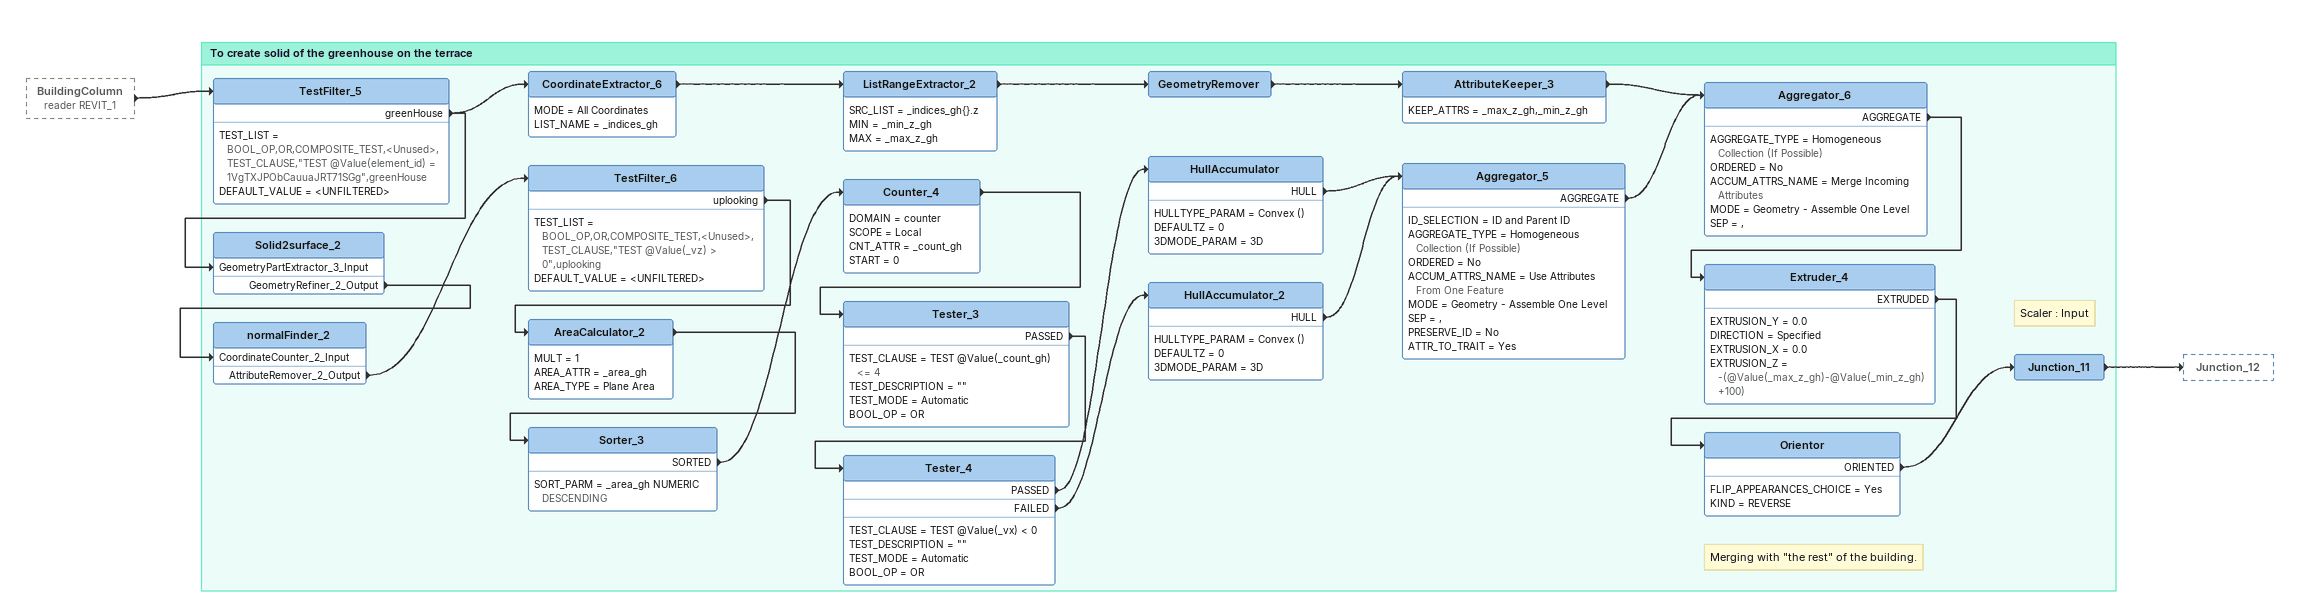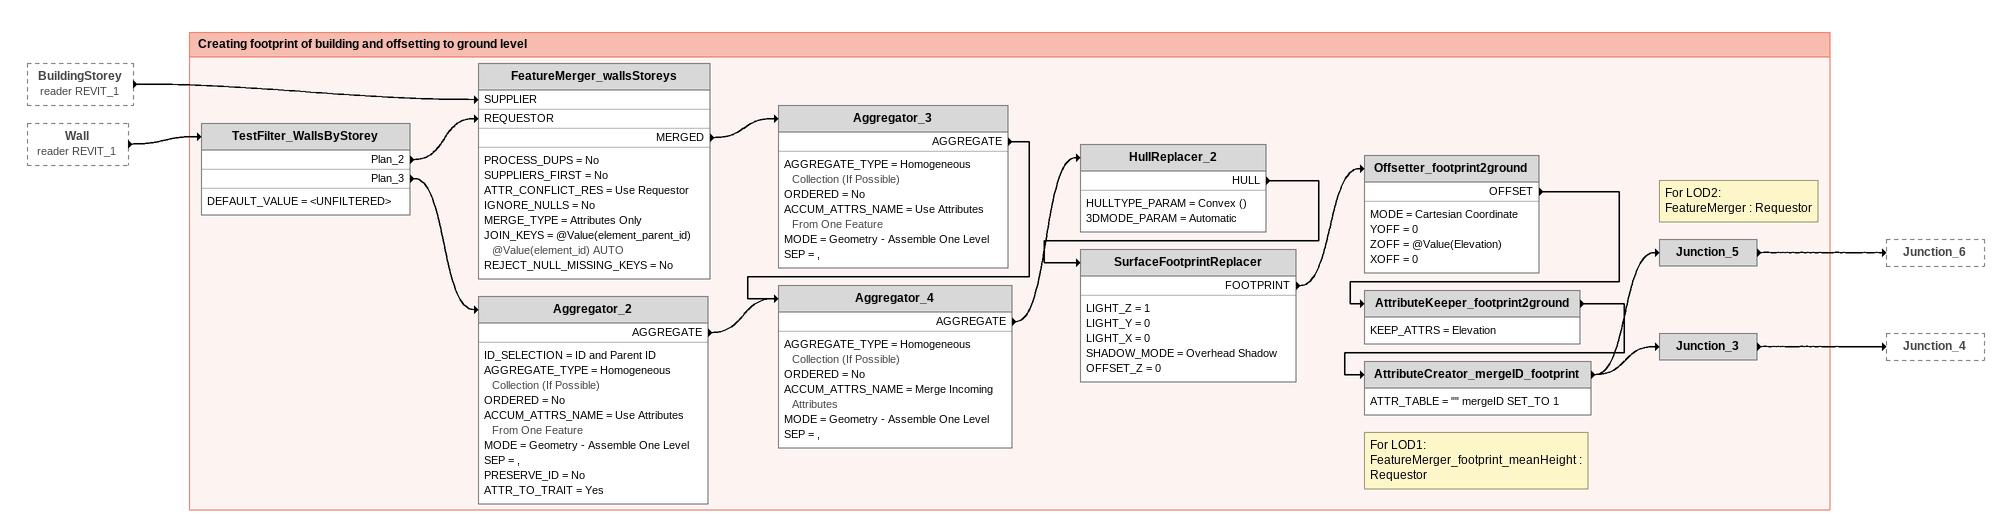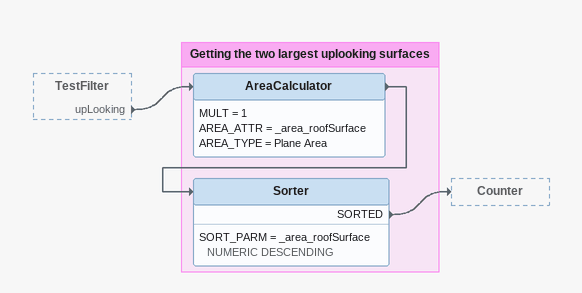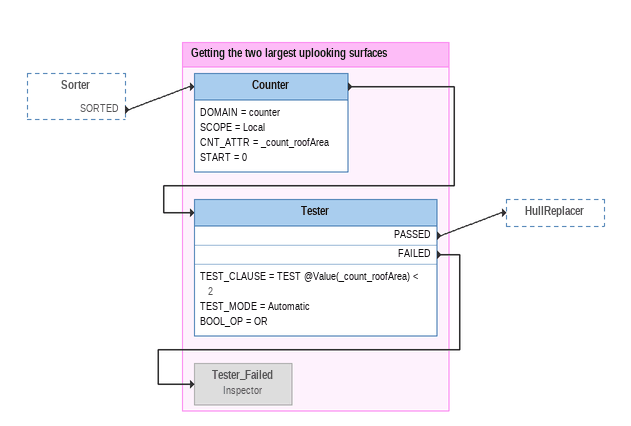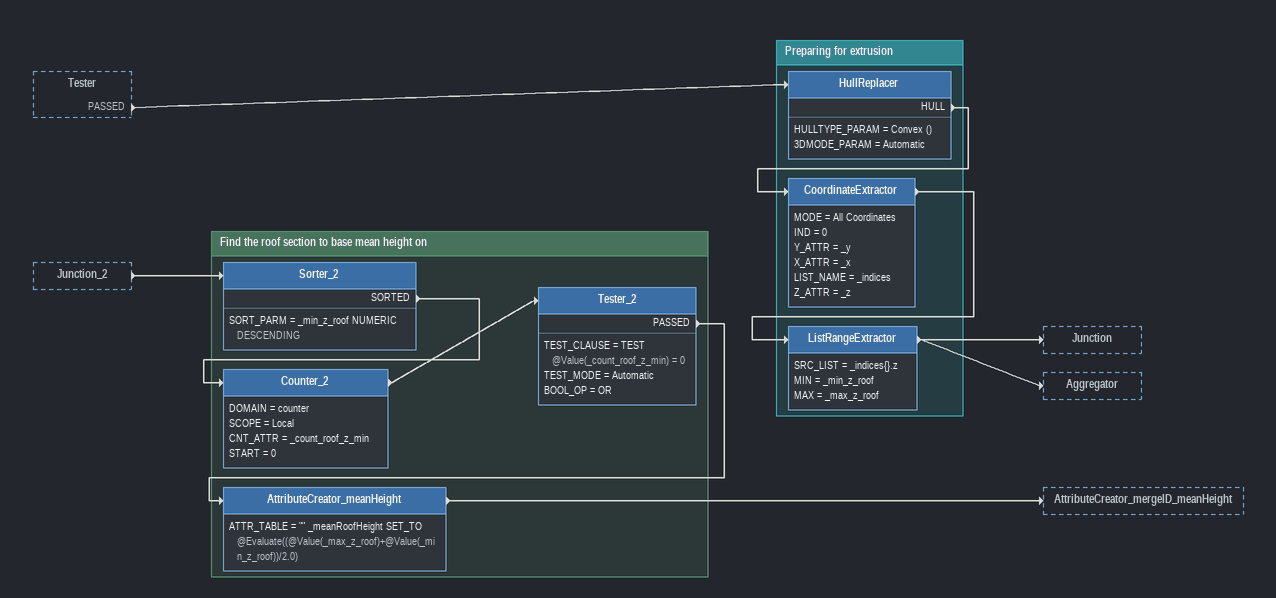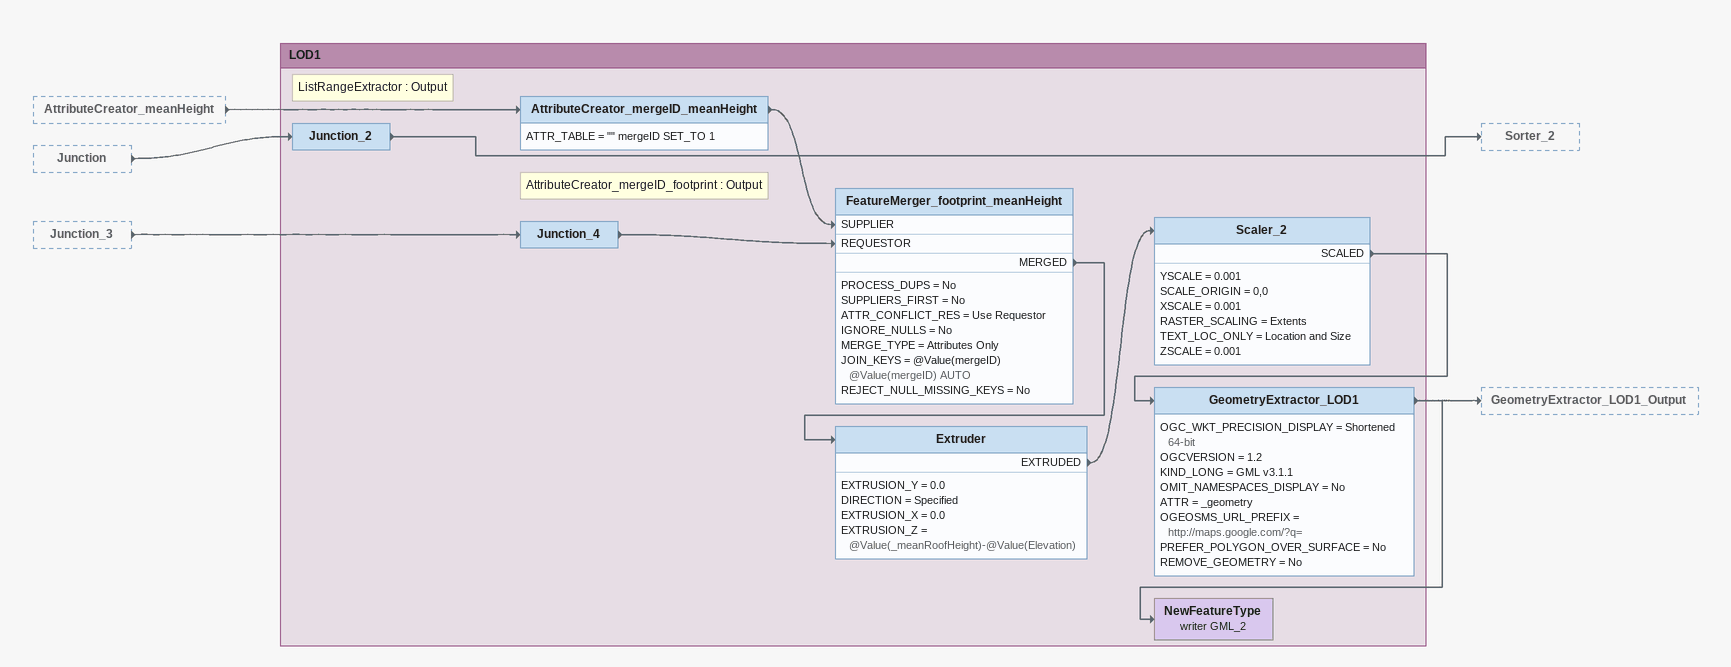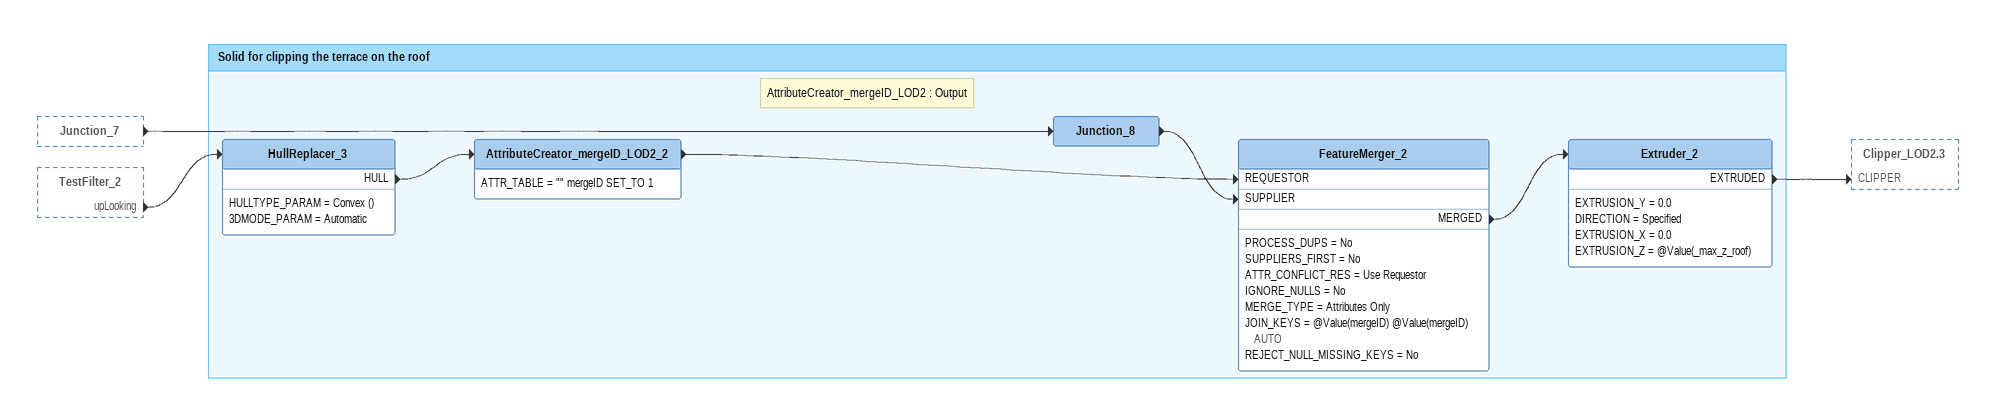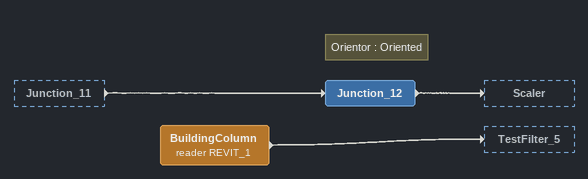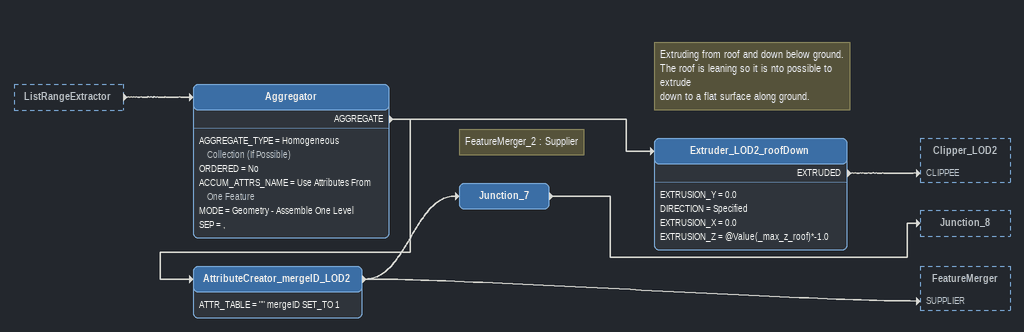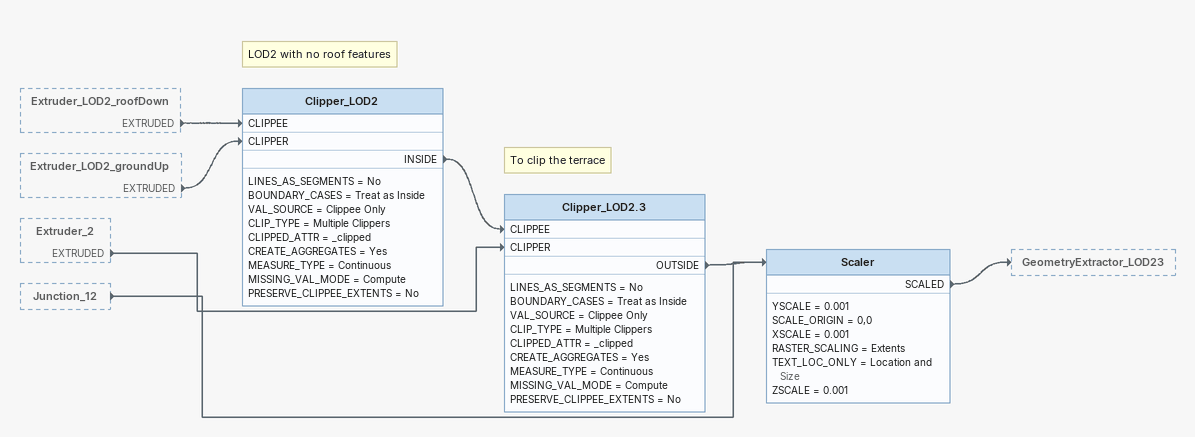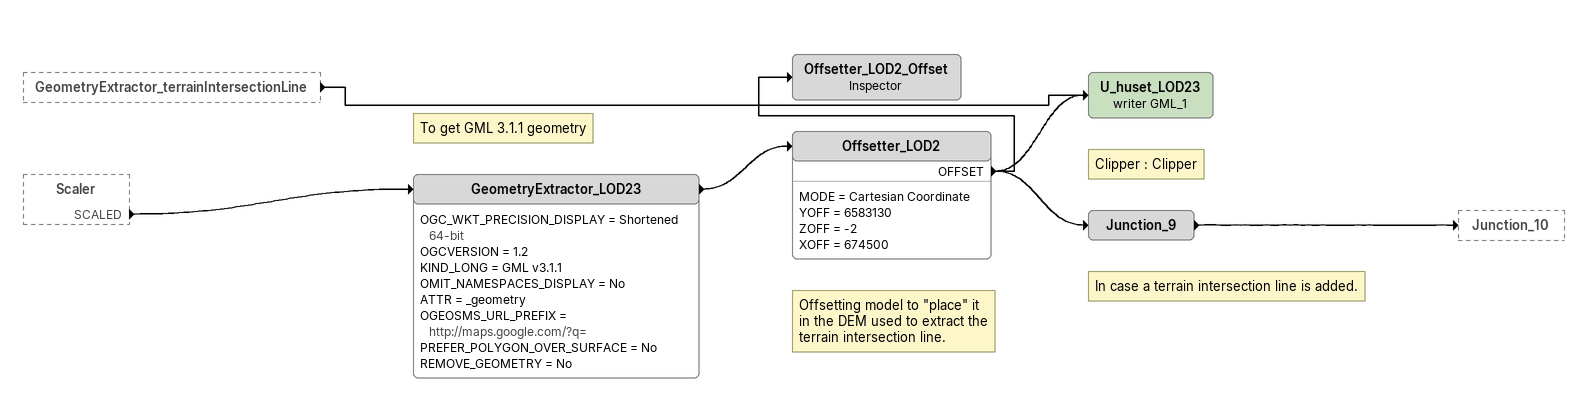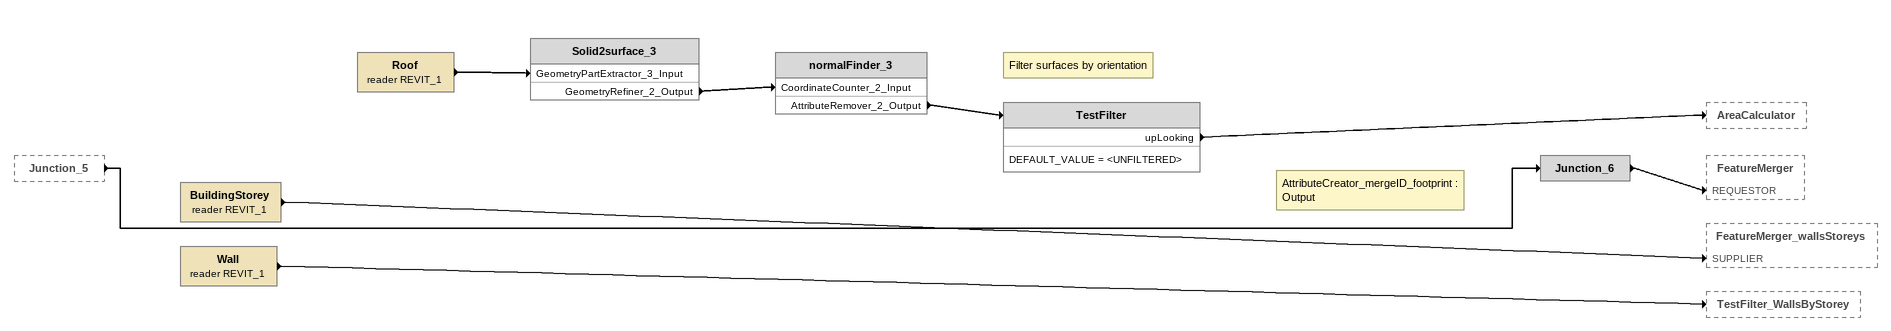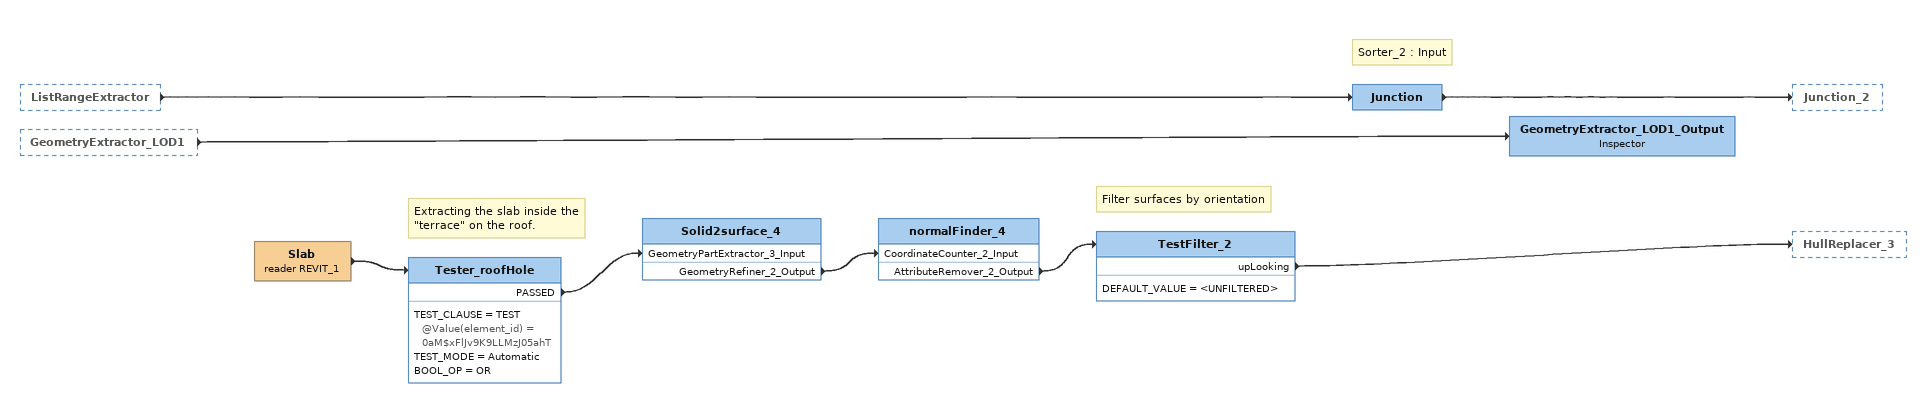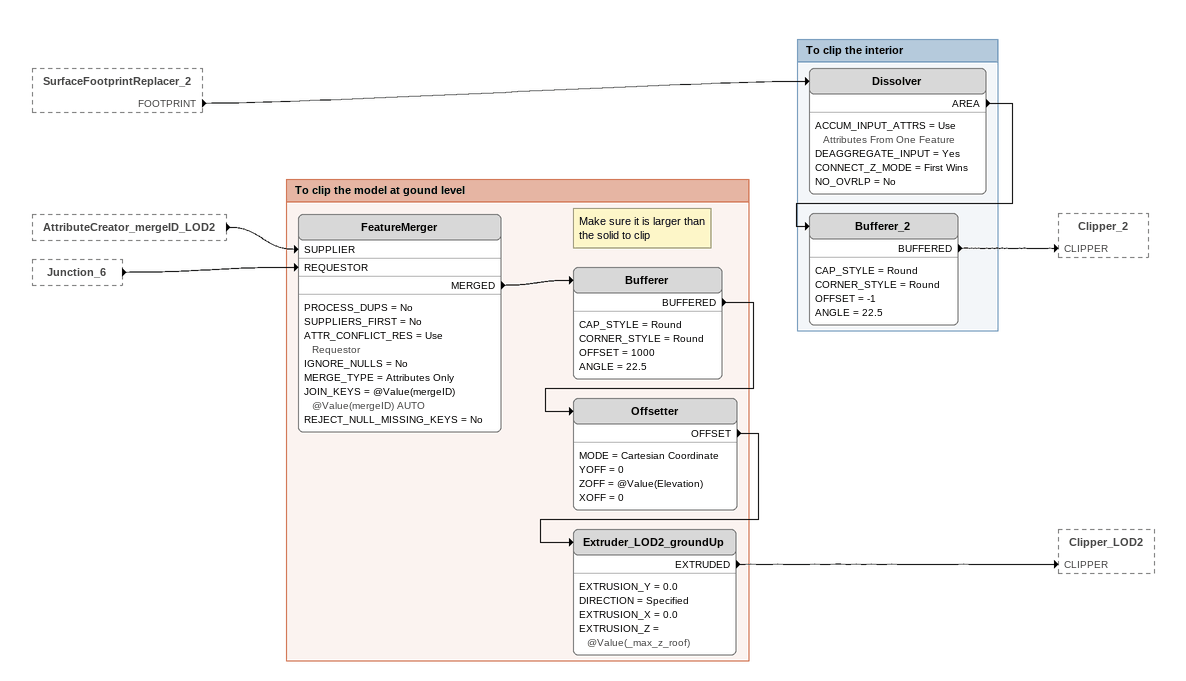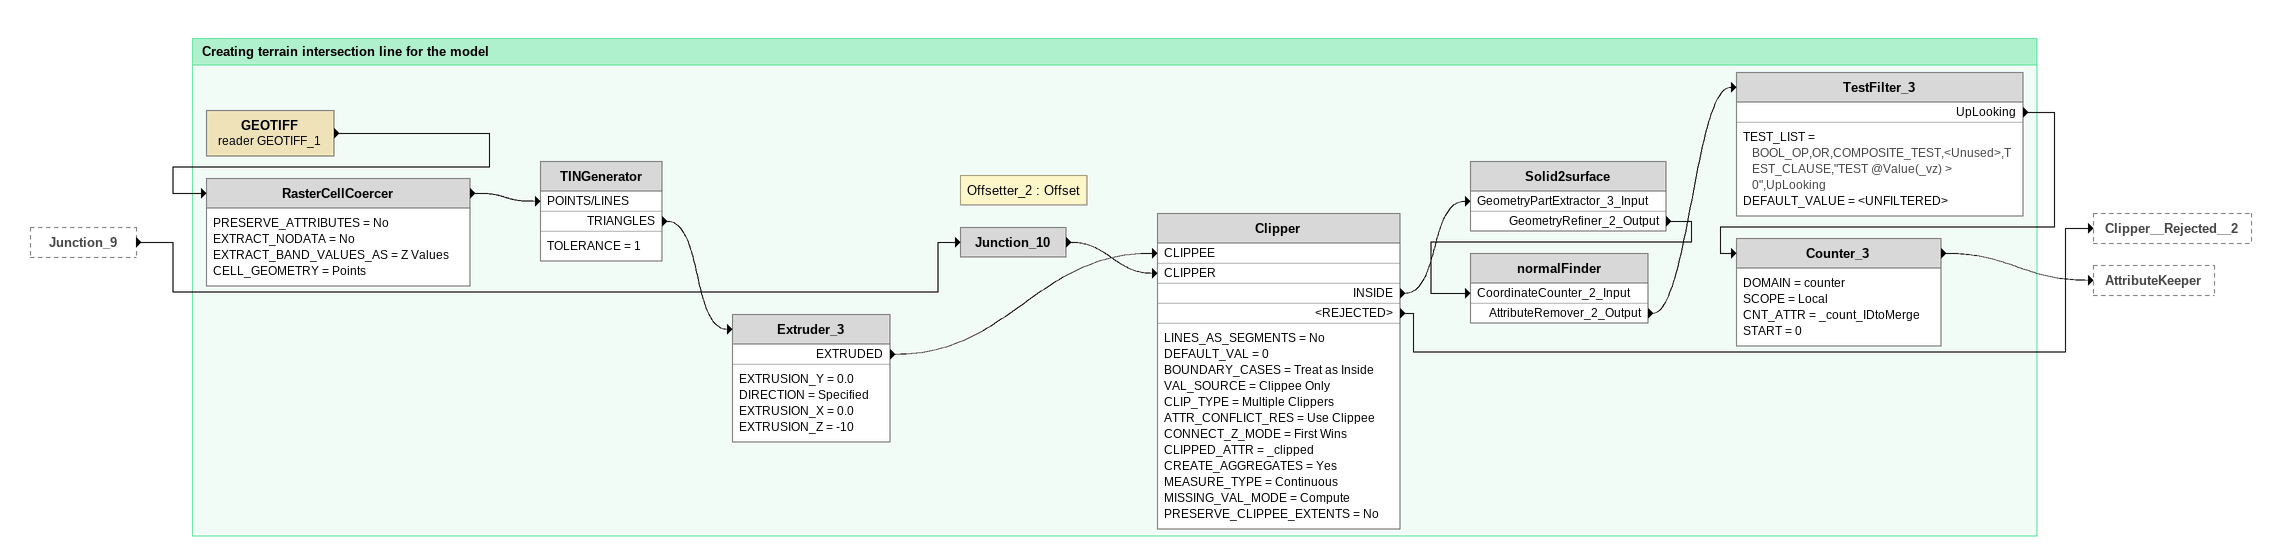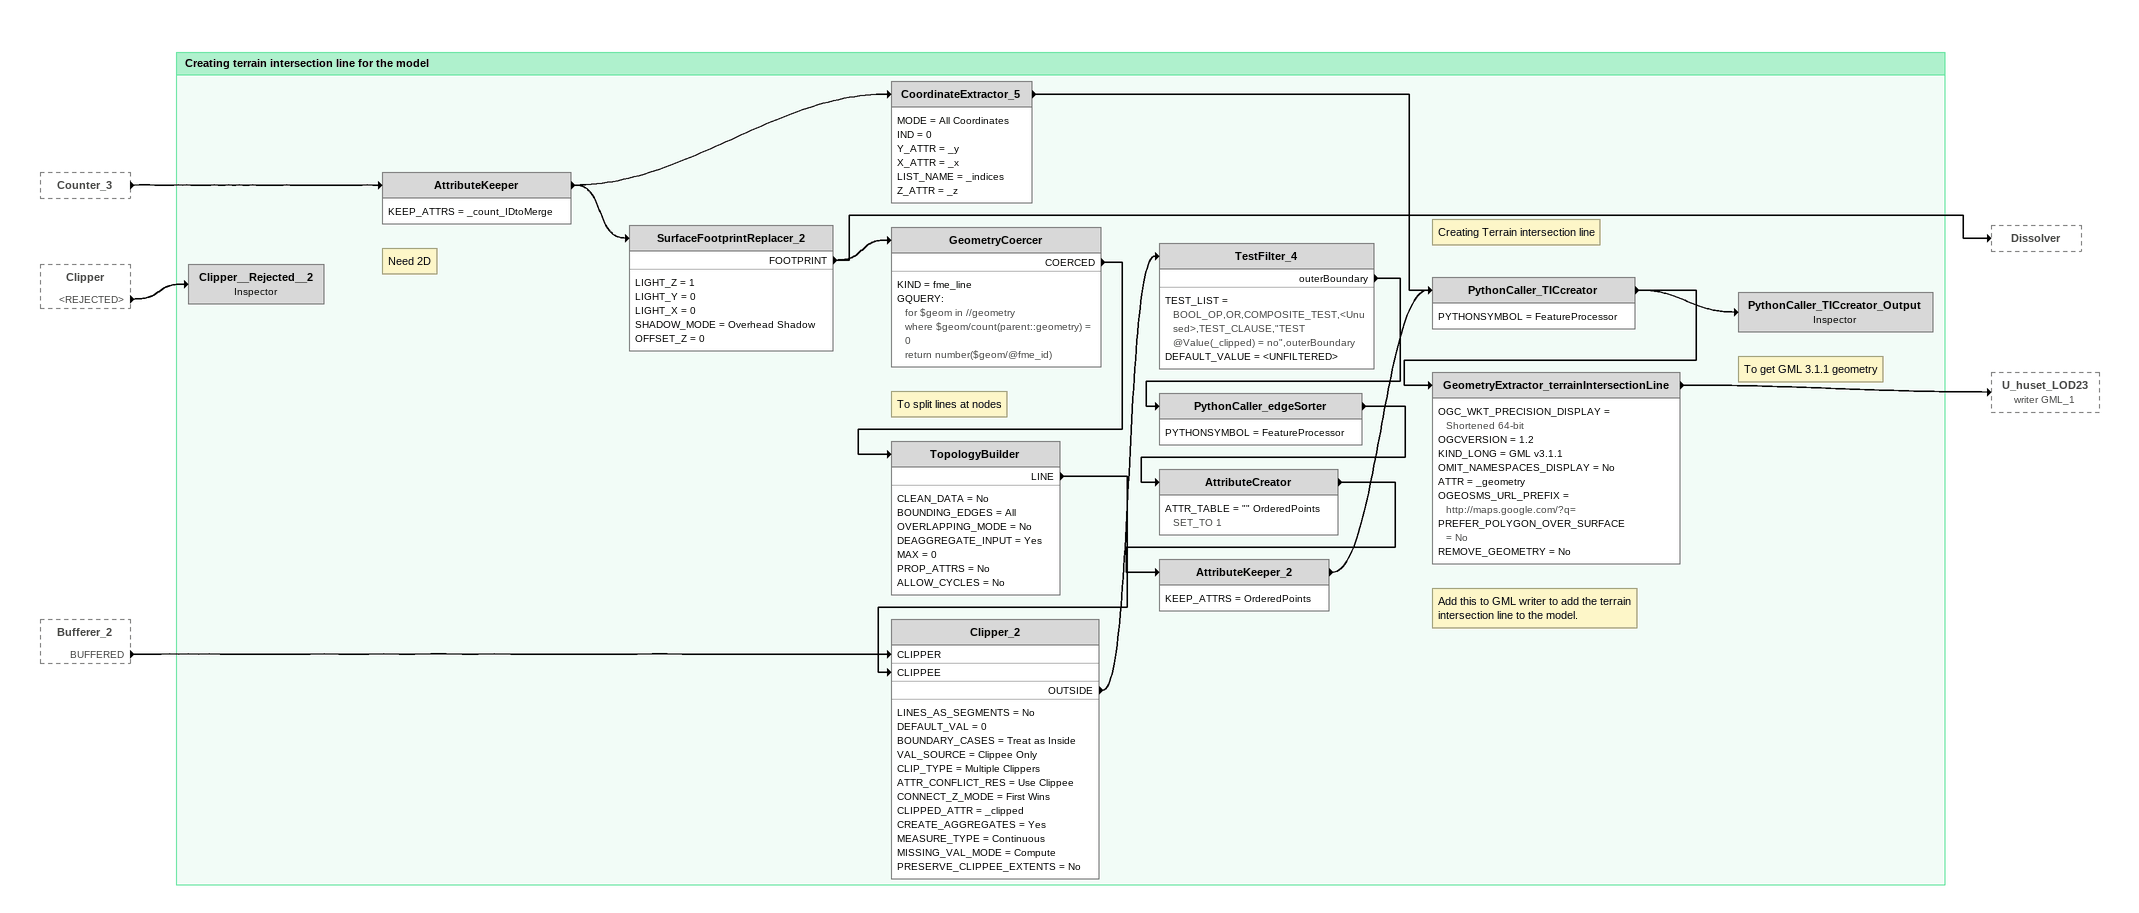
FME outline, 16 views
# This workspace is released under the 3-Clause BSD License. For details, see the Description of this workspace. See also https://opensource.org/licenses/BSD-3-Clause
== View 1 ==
BuildingColumn (reader REVIT_1) [outside]
    -> TestFilter_5

Bookmark: To create solid of the greenhouse on the terrace
TestFilter_5
    TEST_LIST = BOOL_OP,OR,COMPOSITE_TEST,<Unused>,TEST_CLAUSE,"TEST @Value(element_id) = 1VgTXJPObCauuaJRT71SGg",greenHouse
    DEFAULT_VALUE = <UNFILTERED>
    greenHouse -> Solid2surface_2 [GeometryPartExtractor_3_Input]
    greenHouse -> CoordinateExtractor_6
CoordinateExtractor_6
    MODE = All Coordinates
    LIST_NAME = _indices_gh
    -> ListRangeExtractor_2
ListRangeExtractor_2
    SRC_LIST = _indices_gh{}.z
    MIN = _min_z_gh
    MAX = _max_z_gh
    -> GeometryRemover
GeometryRemover
    -> AttributeKeeper_3
AttributeKeeper_3
    KEEP_ATTRS = _max_z_gh,_min_z_gh
    -> Aggregator_6
Solid2surface_2
    GeometryRefiner_2_Output -> normalFinder_2 [CoordinateCounter_2_Input]
normalFinder_2
    AttributeRemover_2_Output -> TestFilter_6
TestFilter_6
    TEST_LIST = BOOL_OP,OR,COMPOSITE_TEST,<Unused>,TEST_CLAUSE,"TEST @Value(_vz) > 0",uplooking
    DEFAULT_VALUE = <UNFILTERED>
    uplooking -> AreaCalculator_2
AreaCalculator_2
    MULT = 1
    AREA_ATTR = _area_gh
    AREA_TYPE = Plane Area
    -> Sorter_3
Sorter_3
    SORT_PARM = _area_gh NUMERIC DESCENDING
    SORTED -> Counter_4
Counter_4
    DOMAIN = counter
    SCOPE = Local
    CNT_ATTR = _count_gh
    START = 0
    -> Tester_3
Tester_3
    TEST_CLAUSE = TEST @Value(_count_gh) <= 4
    TEST_DESCRIPTION = ""
    TEST_MODE = Automatic
    BOOL_OP = OR
    PASSED -> Tester_4
Tester_4
    TEST_CLAUSE = TEST @Value(_vx) < 0
    TEST_DESCRIPTION = ""
    TEST_MODE = Automatic
    BOOL_OP = OR
    PASSED -> HullAccumulator
    FAILED -> HullAccumulator_2
HullAccumulator
    HULLTYPE_PARAM = Convex ()
    DEFAULTZ = 0
    3DMODE_PARAM = 3D
    HULL -> Aggregator_5
HullAccumulator_2
    HULLTYPE_PARAM = Convex ()
    DEFAULTZ = 0
    3DMODE_PARAM = 3D
    HULL -> Aggregator_5
Aggregator_5
    ID_SELECTION = ID and Parent ID
    AGGREGATE_TYPE = Homogeneous Collection (If Possible)
    ORDERED = No
    ACCUM_ATTRS_NAME = Use Attributes From One Feature
    MODE = Geometry - Assemble One Level
    SEP = ,
    PRESERVE_ID = No
    ATTR_TO_TRAIT = Yes
    AGGREGATE -> Aggregator_6
Aggregator_6
    AGGREGATE_TYPE = Homogeneous Collection (If Possible)
    ORDERED = No
    ACCUM_ATTRS_NAME = Merge Incoming Attributes
    MODE = Geometry - Assemble One Level
    SEP = ,
    AGGREGATE -> Extruder_4
Extruder_4
    EXTRUSION_Y = 0.0
    DIRECTION = Specified
    EXTRUSION_X = 0.0
    EXTRUSION_Z = -(@Value(_max_z_gh)-@Value(_min_z_gh)+100)
    EXTRUDED -> Orientor
Orientor
    FLIP_APPEARANCES_CHOICE = Yes
    KIND = REVERSE
    ORIENTED -> Junction_11
Note: Merging with "the rest" of the building.
Note: Scaler : Input
Junction_11
    -> Junction_12

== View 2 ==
BuildingStorey (reader REVIT_1) [outside]
    -> FeatureMerger_wallsStoreys [SUPPLIER]
Wall (reader REVIT_1) [outside]
    -> TestFilter_WallsByStorey

Bookmark: Creating footprint of building and offsetting to ground level
TestFilter_WallsByStorey
    DEFAULT_VALUE = <UNFILTERED>
    Plan_2 -> FeatureMerger_wallsStoreys [REQUESTOR]
    Plan_3 -> Aggregator_2
FeatureMerger_wallsStoreys
    PROCESS_DUPS = No
    SUPPLIERS_FIRST = No
    ATTR_CONFLICT_RES = Use Requestor
    IGNORE_NULLS = No
    MERGE_TYPE = Attributes Only
    JOIN_KEYS = @Value(element_parent_id) @Value(element_id) AUTO
    REJECT_NULL_MISSING_KEYS = No
    MERGED -> Aggregator_3
Aggregator_3
    AGGREGATE_TYPE = Homogeneous Collection (If Possible)
    ORDERED = No
    ACCUM_ATTRS_NAME = Use Attributes From One Feature
    MODE = Geometry - Assemble One Level
    SEP = ,
    AGGREGATE -> Aggregator_4
Aggregator_2
    ID_SELECTION = ID and Parent ID
    AGGREGATE_TYPE = Homogeneous Collection (If Possible)
    ORDERED = No
    ACCUM_ATTRS_NAME = Use Attributes From One Feature
    MODE = Geometry - Assemble One Level
    SEP = ,
    PRESERVE_ID = No
    ATTR_TO_TRAIT = Yes
    AGGREGATE -> Aggregator_4
Aggregator_4
    AGGREGATE_TYPE = Homogeneous Collection (If Possible)
    ORDERED = No
    ACCUM_ATTRS_NAME = Merge Incoming Attributes
    MODE = Geometry - Assemble One Level
    SEP = ,
    AGGREGATE -> HullReplacer_2
HullReplacer_2
    HULLTYPE_PARAM = Convex ()
    3DMODE_PARAM = Automatic
    HULL -> SurfaceFootprintReplacer
SurfaceFootprintReplacer
    LIGHT_Z = 1
    LIGHT_Y = 0
    LIGHT_X = 0
    SHADOW_MODE = Overhead Shadow
    OFFSET_Z = 0
    FOOTPRINT -> Offsetter_footprint2ground
Offsetter_footprint2ground
    MODE = Cartesian Coordinate
    YOFF = 0
    ZOFF = @Value(Elevation)
    XOFF = 0
    OFFSET -> AttributeKeeper_footprint2ground
AttributeKeeper_footprint2ground
    KEEP_ATTRS = Elevation
    -> AttributeCreator_mergeID_footprint
AttributeCreator_mergeID_footprint
    ATTR_TABLE = "" mergeID SET_TO 1
    -> Junction_3
    -> Junction_5
Note: For LOD2: / FeatureMerger : Requestor
Junction_5
    -> Junction_6
Note: For LOD1: / FeatureMerger_footprint_meanHeight : Requestor
Junction_3
    -> Junction_4

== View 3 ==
TestFilter [outside]
    upLooking -> AreaCalculator

Bookmark: Getting the two largest uplooking surfaces
AreaCalculator
    MULT = 1
    AREA_ATTR = _area_roofSurface
    AREA_TYPE = Plane Area
    -> Sorter
Sorter
    SORT_PARM = _area_roofSurface NUMERIC DESCENDING
    SORTED -> Counter

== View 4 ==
Sorter [outside]
    SORTED -> Counter

Bookmark: Getting the two largest uplooking surfaces
Counter
    DOMAIN = counter
    SCOPE = Local
    CNT_ATTR = _count_roofArea
    START = 0
    -> Tester
Tester
    TEST_CLAUSE = TEST @Value(_count_roofArea) < 2
    TEST_MODE = Automatic
    BOOL_OP = OR
    PASSED -> HullReplacer
    FAILED -> Tester_Failed
Tester_Failed: Inspector [off]

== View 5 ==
Tester [outside]
    PASSED -> HullReplacer
Junction_2 [outside]
    -> Sorter_2

Bookmark: Preparing for extrusion
HullReplacer
    HULLTYPE_PARAM = Convex ()
    3DMODE_PARAM = Automatic
    HULL -> CoordinateExtractor
CoordinateExtractor
    MODE = All Coordinates
    IND = 0
    Y_ATTR = _y
    X_ATTR = _x
    LIST_NAME = _indices
    Z_ATTR = _z
    -> ListRangeExtractor
ListRangeExtractor
    SRC_LIST = _indices{}.z
    MIN = _min_z_roof
    MAX = _max_z_roof
    -> Junction
    -> Aggregator

Bookmark: Find the roof section to base mean height on
Sorter_2
    SORT_PARM = _min_z_roof NUMERIC DESCENDING
    SORTED -> Counter_2
Counter_2
    DOMAIN = counter
    SCOPE = Local
    CNT_ATTR = _count_roof_z_min
    START = 0
    -> Tester_2
Tester_2
    TEST_CLAUSE = TEST @Value(_count_roof_z_min) = 0
    TEST_MODE = Automatic
    BOOL_OP = OR
    PASSED -> AttributeCreator_meanHeight
AttributeCreator_meanHeight
    ATTR_TABLE = "" _meanRoofHeight SET_TO @Evaluate((@Value(_max_z_roof)+@Value(_min_z_roof))/2.0)
    -> AttributeCreator_mergeID_meanHeight

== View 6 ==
AttributeCreator_meanHeight [outside]
    -> AttributeCreator_mergeID_meanHeight
Junction [outside]
    -> Junction_2
Junction_3 [outside]
    -> Junction_4

Bookmark: LOD1
Note: AttributeCreator_mergeID_footprint : Output
Junction_4
    -> FeatureMerger_footprint_meanHeight [REQUESTOR]
Note: ListRangeExtractor : Output
Junction_2
    -> Sorter_2
AttributeCreator_mergeID_meanHeight
    ATTR_TABLE = "" mergeID SET_TO 1
    -> FeatureMerger_footprint_meanHeight [SUPPLIER]
FeatureMerger_footprint_meanHeight
    PROCESS_DUPS = No
    SUPPLIERS_FIRST = No
    ATTR_CONFLICT_RES = Use Requestor
    IGNORE_NULLS = No
    MERGE_TYPE = Attributes Only
    JOIN_KEYS = @Value(mergeID) @Value(mergeID) AUTO
    REJECT_NULL_MISSING_KEYS = No
    MERGED -> Extruder
Extruder
    EXTRUSION_Y = 0.0
    DIRECTION = Specified
    EXTRUSION_X = 0.0
    EXTRUSION_Z = @Value(_meanRoofHeight)-@Value(Elevation)
    EXTRUDED -> Scaler_2
Scaler_2
    YSCALE = 0.001
    SCALE_ORIGIN = 0,0
    XSCALE = 0.001
    RASTER_SCALING = Extents
    TEXT_LOC_ONLY = Location and Size
    ZSCALE = 0.001
    SCALED -> GeometryExtractor_LOD1
GeometryExtractor_LOD1
    OGC_WKT_PRECISION_DISPLAY = Shortened 64-bit
    OGCVERSION = 1.2
    KIND_LONG = GML v3.1.1
    OMIT_NAMESPACES_DISPLAY = No
    ATTR = _geometry
    OGEOSMS_URL_PREFIX = http://maps.google.com/?q=
    PREFER_POLYGON_OVER_SURFACE = No
    REMOVE_GEOMETRY = No
    -> NewFeatureType (writer GML_2)
    -> GeometryExtractor_LOD1_Output
NewFeatureType (writer GML_2)

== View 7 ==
Junction_7 [outside]
    -> Junction_8
TestFilter_2 [outside]
    upLooking -> HullReplacer_3

Bookmark: Solid for clipping the terrace on the roof
Note: AttributeCreator_mergeID_LOD2 : Output
Junction_8
    -> FeatureMerger_2 [SUPPLIER]
HullReplacer_3
    HULLTYPE_PARAM = Convex ()
    3DMODE_PARAM = Automatic
    HULL -> AttributeCreator_mergeID_LOD2_2
AttributeCreator_mergeID_LOD2_2
    ATTR_TABLE = "" mergeID SET_TO 1
    -> FeatureMerger_2 [REQUESTOR]
FeatureMerger_2
    PROCESS_DUPS = No
    SUPPLIERS_FIRST = No
    ATTR_CONFLICT_RES = Use Requestor
    IGNORE_NULLS = No
    MERGE_TYPE = Attributes Only
    JOIN_KEYS = @Value(mergeID) @Value(mergeID) AUTO
    REJECT_NULL_MISSING_KEYS = No
    MERGED -> Extruder_2
Extruder_2
    EXTRUSION_Y = 0.0
    DIRECTION = Specified
    EXTRUSION_X = 0.0
    EXTRUSION_Z = @Value(_max_z_roof)
    EXTRUDED -> Clipper_LOD2.3 [CLIPPER]

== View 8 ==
Junction_11 [outside]
    -> Junction_12
BuildingColumn (reader REVIT_1)
    -> TestFilter_5
Note: Orientor : Oriented
Junction_12
    -> Scaler

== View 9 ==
ListRangeExtractor [outside]
    -> Aggregator
Aggregator
    AGGREGATE_TYPE = Homogeneous Collection (If Possible)
    ORDERED = No
    ACCUM_ATTRS_NAME = Use Attributes From One Feature
    MODE = Geometry - Assemble One Level
    SEP = ,
    AGGREGATE -> Extruder_LOD2_roofDown
    AGGREGATE -> AttributeCreator_mergeID_LOD2
Note: Extruding from roof and down below ground. / The roof is leaning so it is nto possible to extrude / down to a flat surface along ground.
Extruder_LOD2_roofDown
    EXTRUSION_Y = 0.0
    DIRECTION = Specified
    EXTRUSION_X = 0.0
    EXTRUSION_Z = @Value(_max_z_roof)*-1.0
    EXTRUDED -> Clipper_LOD2 [CLIPPEE]
AttributeCreator_mergeID_LOD2
    ATTR_TABLE = "" mergeID SET_TO 1
    -> FeatureMerger [SUPPLIER]
    -> Junction_7
Note: FeatureMerger_2 : Supplier
Junction_7
    -> Junction_8

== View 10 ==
Extruder_LOD2_roofDown [outside]
    EXTRUDED -> Clipper_LOD2 [CLIPPEE]
Extruder_LOD2_groundUp [outside]
    EXTRUDED -> Clipper_LOD2 [CLIPPER]
Extruder_2 [outside]
    EXTRUDED -> Clipper_LOD2.3 [CLIPPER]
Junction_12 [outside]
    -> Scaler
Note: LOD2 with no roof features
Clipper_LOD2
    LINES_AS_SEGMENTS = No
    BOUNDARY_CASES = Treat as Inside
    VAL_SOURCE = Clippee Only
    CLIP_TYPE = Multiple Clippers
    CLIPPED_ATTR = _clipped
    CREATE_AGGREGATES = Yes
    MEASURE_TYPE = Continuous
    MISSING_VAL_MODE = Compute
    PRESERVE_CLIPPEE_EXTENTS = No
    INSIDE -> Clipper_LOD2.3 [CLIPPEE]
Note: To clip the terrace
Clipper_LOD2.3
    LINES_AS_SEGMENTS = No
    BOUNDARY_CASES = Treat as Inside
    VAL_SOURCE = Clippee Only
    CLIP_TYPE = Multiple Clippers
    CLIPPED_ATTR = _clipped
    CREATE_AGGREGATES = Yes
    MEASURE_TYPE = Continuous
    MISSING_VAL_MODE = Compute
    PRESERVE_CLIPPEE_EXTENTS = No
    OUTSIDE -> Scaler
Scaler
    YSCALE = 0.001
    SCALE_ORIGIN = 0,0
    XSCALE = 0.001
    RASTER_SCALING = Extents
    TEXT_LOC_ONLY = Location and Size
    ZSCALE = 0.001
    SCALED -> GeometryExtractor_LOD23

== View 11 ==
GeometryExtractor_terrainIntersectionLine [outside]
    -> U_huset_LOD23 (writer GML_1)
Scaler [outside]
    SCALED -> GeometryExtractor_LOD23
Note: To get GML 3.1.1 geometry
GeometryExtractor_LOD23
    OGC_WKT_PRECISION_DISPLAY = Shortened 64-bit
    OGCVERSION = 1.2
    KIND_LONG = GML v3.1.1
    OMIT_NAMESPACES_DISPLAY = No
    ATTR = _geometry
    OGEOSMS_URL_PREFIX = http://maps.google.com/?q=
    PREFER_POLYGON_OVER_SURFACE = No
    REMOVE_GEOMETRY = No
    -> Offsetter_LOD2
Note: Offsetting model to "place" it / in the DEM used to extract the / terrain intersection line.
Offsetter_LOD2
    MODE = Cartesian Coordinate
    YOFF = 6583130
    ZOFF = -2
    XOFF = 674500
    OFFSET -> U_huset_LOD23 (writer GML_1)
    OFFSET -> Junction_9
    OFFSET -> Offsetter_LOD2_Offset
Offsetter_LOD2_Offset: Inspector
Note: In case a terrain intersection line is added.
Note: Clipper : Clipper
Junction_9
    -> Junction_10
U_huset_LOD23 (writer GML_1)

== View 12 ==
Junction_5 [outside]
    -> Junction_6
BuildingStorey (reader REVIT_1)
    -> FeatureMerger_wallsStoreys [SUPPLIER]
Wall (reader REVIT_1)
    -> TestFilter_WallsByStorey
Note: AttributeCreator_mergeID_footprint : Output
Junction_6
    -> FeatureMerger [REQUESTOR]
Roof (reader REVIT_1)
    -> Solid2surface_3 [GeometryPartExtractor_3_Input]
Solid2surface_3
    GeometryRefiner_2_Output -> normalFinder_3 [CoordinateCounter_2_Input]
normalFinder_3
    AttributeRemover_2_Output -> TestFilter
Note: Filter surfaces by orientation
TestFilter
    DEFAULT_VALUE = <UNFILTERED>
    upLooking -> AreaCalculator

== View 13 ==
ListRangeExtractor [outside]
    -> Junction
GeometryExtractor_LOD1 [outside]
    -> GeometryExtractor_LOD1_Output
Note: Sorter_2 : Input
Junction
    -> Junction_2
GeometryExtractor_LOD1_Output: Inspector
Slab (reader REVIT_1)
    -> Tester_roofHole
Note: Extracting the slab inside the / "terrace" on the roof.
Tester_roofHole
    TEST_CLAUSE = TEST @Value(element_id) = 0aM$xFlJv9K9LLMzJ05ahT
    TEST_MODE = Automatic
    BOOL_OP = OR
    PASSED -> Solid2surface_4 [GeometryPartExtractor_3_Input]
Solid2surface_4
    GeometryRefiner_2_Output -> normalFinder_4 [CoordinateCounter_2_Input]
normalFinder_4
    AttributeRemover_2_Output -> TestFilter_2
Note: Filter surfaces by orientation
TestFilter_2
    DEFAULT_VALUE = <UNFILTERED>
    upLooking -> HullReplacer_3

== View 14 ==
SurfaceFootprintReplacer_2 [outside]
    FOOTPRINT -> Dissolver
AttributeCreator_mergeID_LOD2 [outside]
    -> FeatureMerger [SUPPLIER]
Junction_6 [outside]
    -> FeatureMerger [REQUESTOR]

Bookmark: To clip the model at gound level
FeatureMerger
    PROCESS_DUPS = No
    SUPPLIERS_FIRST = No
    ATTR_CONFLICT_RES = Use Requestor
    IGNORE_NULLS = No
    MERGE_TYPE = Attributes Only
    JOIN_KEYS = @Value(mergeID) @Value(mergeID) AUTO
    REJECT_NULL_MISSING_KEYS = No
    MERGED -> Bufferer
Note: Make sure it is larger than / the solid to clip
Bufferer
    CAP_STYLE = Round
    CORNER_STYLE = Round
    OFFSET = 1000
    ANGLE = 22.5
    BUFFERED -> Offsetter
Offsetter
    MODE = Cartesian Coordinate
    YOFF = 0
    ZOFF = @Value(Elevation)
    XOFF = 0
    OFFSET -> Extruder_LOD2_groundUp
Extruder_LOD2_groundUp
    EXTRUSION_Y = 0.0
    DIRECTION = Specified
    EXTRUSION_X = 0.0
    EXTRUSION_Z = @Value(_max_z_roof)
    EXTRUDED -> Clipper_LOD2 [CLIPPER]

Bookmark: To clip the interior
Dissolver
    ACCUM_INPUT_ATTRS = Use Attributes From One Feature
    DEAGGREGATE_INPUT = Yes
    CONNECT_Z_MODE = First Wins
    NO_OVRLP = No
    AREA -> Bufferer_2
Bufferer_2
    CAP_STYLE = Round
    CORNER_STYLE = Round
    OFFSET = -1
    ANGLE = 22.5
    BUFFERED -> Clipper_2 [CLIPPER]

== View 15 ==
Junction_9 [outside]
    -> Junction_10

Bookmark: Creating terrain intersection line for the model
Note: Offsetter_2 : Offset
Junction_10
    -> Clipper [CLIPPER]
GEOTIFF (reader GEOTIFF_1)
    -> RasterCellCoercer
RasterCellCoercer
    PRESERVE_ATTRIBUTES = No
    EXTRACT_NODATA = No
    EXTRACT_BAND_VALUES_AS = Z Values
    CELL_GEOMETRY = Points
    -> TINGenerator [POINTS/LINES]
TINGenerator
    TOLERANCE = 1
    TRIANGLES -> Extruder_3
Extruder_3
    EXTRUSION_Y = 0.0
    DIRECTION = Specified
    EXTRUSION_X = 0.0
    EXTRUSION_Z = -10
    EXTRUDED -> Clipper [CLIPPEE]
Clipper
    LINES_AS_SEGMENTS = No
    DEFAULT_VAL = 0
    BOUNDARY_CASES = Treat as Inside
    VAL_SOURCE = Clippee Only
    CLIP_TYPE = Multiple Clippers
    ATTR_CONFLICT_RES = Use Clippee
    CONNECT_Z_MODE = First Wins
    CLIPPED_ATTR = _clipped
    CREATE_AGGREGATES = Yes
    MEASURE_TYPE = Continuous
    MISSING_VAL_MODE = Compute
    PRESERVE_CLIPPEE_EXTENTS = No
    INSIDE -> Solid2surface [GeometryPartExtractor_3_Input]
    <REJECTED> -> Clipper__Rejected__2
Solid2surface
    GeometryRefiner_2_Output -> normalFinder [CoordinateCounter_2_Input]
normalFinder
    AttributeRemover_2_Output -> TestFilter_3
TestFilter_3
    TEST_LIST = BOOL_OP,OR,COMPOSITE_TEST,<Unused>,TEST_CLAUSE,"TEST @Value(_vz) > 0",UpLooking
    DEFAULT_VALUE = <UNFILTERED>
    UpLooking -> Counter_3
Counter_3
    DOMAIN = counter
    SCOPE = Local
    CNT_ATTR = _count_IDtoMerge
    START = 0
    -> AttributeKeeper

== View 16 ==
Counter_3 [outside]
    -> AttributeKeeper
Clipper [outside]
    <REJECTED> -> Clipper__Rejected__2
Bufferer_2 [outside]
    BUFFERED -> Clipper_2 [CLIPPER]

Bookmark: Creating terrain intersection line for the model
AttributeKeeper
    KEEP_ATTRS = _count_IDtoMerge
    -> SurfaceFootprintReplacer_2
    -> CoordinateExtractor_5
CoordinateExtractor_5
    MODE = All Coordinates
    IND = 0
    Y_ATTR = _y
    X_ATTR = _x
    LIST_NAME = _indices
    Z_ATTR = _z
    -> PythonCaller_TICcreator
Note: Need 2D
SurfaceFootprintReplacer_2
    LIGHT_Z = 1
    LIGHT_Y = 0
    LIGHT_X = 0
    SHADOW_MODE = Overhead Shadow
    OFFSET_Z = 0
    FOOTPRINT -> Dissolver
    FOOTPRINT -> GeometryCoercer
GeometryCoercer
    KIND = fme_line
    GQUERY:
      for $geom in //geometry
      where $geom/count(parent::geometry) = 0
      return number($geom/@fme_id)
    COERCED -> TopologyBuilder
Note: To split lines at nodes
TopologyBuilder
    CLEAN_DATA = No
    BOUNDING_EDGES = All
    OVERLAPPING_MODE = No
    DEAGGREGATE_INPUT = Yes
    MAX = 0
    PROP_ATTRS = No
    ALLOW_CYCLES = No
    LINE -> Clipper_2 [CLIPPEE]
Clipper_2
    LINES_AS_SEGMENTS = No
    DEFAULT_VAL = 0
    BOUNDARY_CASES = Treat as Inside
    VAL_SOURCE = Clippee Only
    CLIP_TYPE = Multiple Clippers
    ATTR_CONFLICT_RES = Use Clippee
    CONNECT_Z_MODE = First Wins
    CLIPPED_ATTR = _clipped
    CREATE_AGGREGATES = Yes
    MEASURE_TYPE = Continuous
    MISSING_VAL_MODE = Compute
    PRESERVE_CLIPPEE_EXTENTS = No
    OUTSIDE -> TestFilter_4
TestFilter_4
    TEST_LIST = BOOL_OP,OR,COMPOSITE_TEST,<Unused>,TEST_CLAUSE,"TEST @Value(_clipped) = no",outerBoundary
    DEFAULT_VALUE = <UNFILTERED>
    outerBoundary -> PythonCaller_edgeSorter
PythonCaller_edgeSorter
    PYTHONSYMBOL = FeatureProcessor
    -> AttributeCreator
AttributeCreator
    ATTR_TABLE = "" OrderedPoints SET_TO 1
    -> AttributeKeeper_2
AttributeKeeper_2
    KEEP_ATTRS = OrderedPoints
    -> PythonCaller_TICcreator
Note: Creating Terrain intersection line
PythonCaller_TICcreator
    PYTHONSYMBOL = FeatureProcessor
    -> PythonCaller_TICcreator_Output
    -> GeometryExtractor_terrainIntersectionLine
PythonCaller_TICcreator_Output: Inspector
Note: Add this to GML writer to add the terrain intersection line to the model.
Note: To get GML 3.1.1 geometry
GeometryExtractor_terrainIntersectionLine
    OGC_WKT_PRECISION_DISPLAY = Shortened 64-bit
    OGCVERSION = 1.2
    KIND_LONG = GML v3.1.1
    OMIT_NAMESPACES_DISPLAY = No
    ATTR = _geometry
    OGEOSMS_URL_PREFIX = http://maps.google.com/?q=
    PREFER_POLYGON_OVER_SURFACE = No
    REMOVE_GEOMETRY = No
    -> U_huset_LOD23 (writer GML_1)
Clipper__Rejected__2: Inspector
